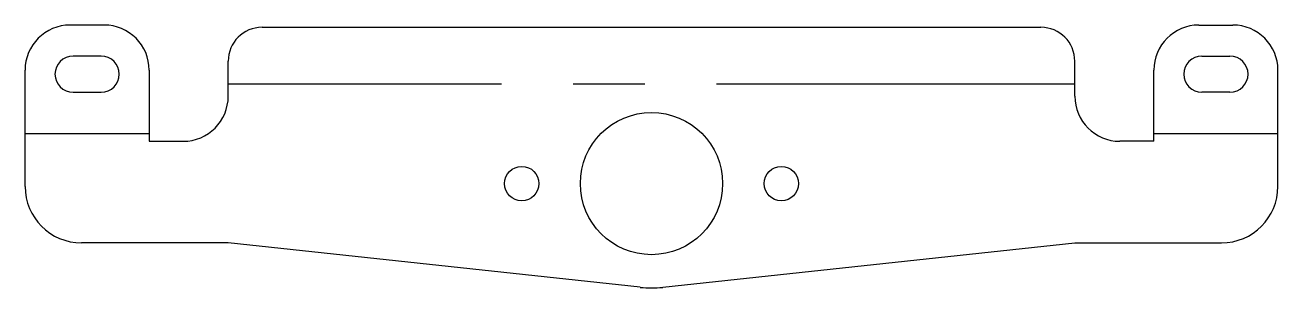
# Model space of a CAD drawing. Extents: x -111 to 111, y -17 to 30.
import ezdxf

# ---------------------------------------------------------------- set-up
doc = ezdxf.new("R2010")
doc.units = 0
doc.linetypes.add('CENTERX2', pattern=[101.6, 63.5, -12.7, 12.7, -12.7])
doc.layers.get('0').update_dxf_attribs({"linetype": 'CONTINUOUS'})

msp = doc.modelspace()

# ---------------------------------------------------------------- linework, layer by layer
at = {"color": 7, "linetype": 'CONTINUOUS'}
for p, q in [((-97.4, 29.71), (-103.4, 29.71)), ((-69.4, 29.31), (68.6, 29.31)), ((96.6, 29.71), (102.6, 29.71)), ((-97.9, 24.21), (-102.9, 24.21)), ((-75.4, 17.11), (-75.4, 23.31)), ((74.6, 17.11), (74.6, 23.31)), ((97.1, 24.21), (102.1, 24.21)), ((-111.4, 1.11), (-111.4, 21.71)), ((-89.4, 21.71), (-89.4, 9.11)), ((88.6, 9.11), (88.6, 21.71)), ((110.6, 1.11), (110.6, 21.71)), ((-102.9, 17.81), (-97.9, 17.81)), ((102.1, 17.81), (97.1, 17.81)), ((-89.4, 9.11), (-83.4, 9.11)), ((88.6, 9.11), (82.6, 9.11)), ((-75.4, -8.89), (-101.4, -8.89)), ((-2.39, -16.78), (-75.4, -8.89)), ((1.59, -16.78), (74.6, -8.89)), ((74.6, -8.89), (100.6, -8.89))]:
    msp.add_line(p, q, dxfattribs=at)
at = {"color": 96, "linetype": 'CENTERX2'}
for p, q in [((74.6, 19.21), (-75.4, 19.21)), ((-89.4, 10.41), (-111.4, 10.41)), ((110.6, 10.41), (88.6, 10.41))]:
    msp.add_line(p, q, dxfattribs=at)
at = {"color": 7, "linetype": 'CONTINUOUS'}
for centre, radius in [((-0.4, 1.61), 12.6), ((-23.4, 1.61), 3.05), ((22.6, 1.61), 3.05)]:
    msp.add_circle(centre, radius, dxfattribs=at)
for centre, radius, start, end in [((-103.4, 21.71), 8, 90, 180), ((-97.4, 21.71), 8, 0, 90), ((-69.4, 23.31), 6, 90, 180), ((68.6, 23.31), 6, 0, 90), ((96.6, 21.71), 8, 90, 180), ((102.6, 21.71), 8, 0, 90), ((-102.9, 21.01), 3.2, 90, 270), ((-97.9, 21.01), 3.2, 270, 90), ((97.1, 21.01), 3.2, 90, 270), ((102.1, 21.01), 3.2, 270, 90), ((-83.4, 17.11), 8, 270, 0), ((82.6, 17.11), 8, 180, 270), ((-101.4, 1.11), 10, 180, 270), ((100.6, 1.11), 10, 270, 0), ((-0.4, 1.61), 18.5, 263.8301, 276.1699)]:
    msp.add_arc(centre, radius, start, end, dxfattribs=at)

doc.saveas('drawing.dxf')
